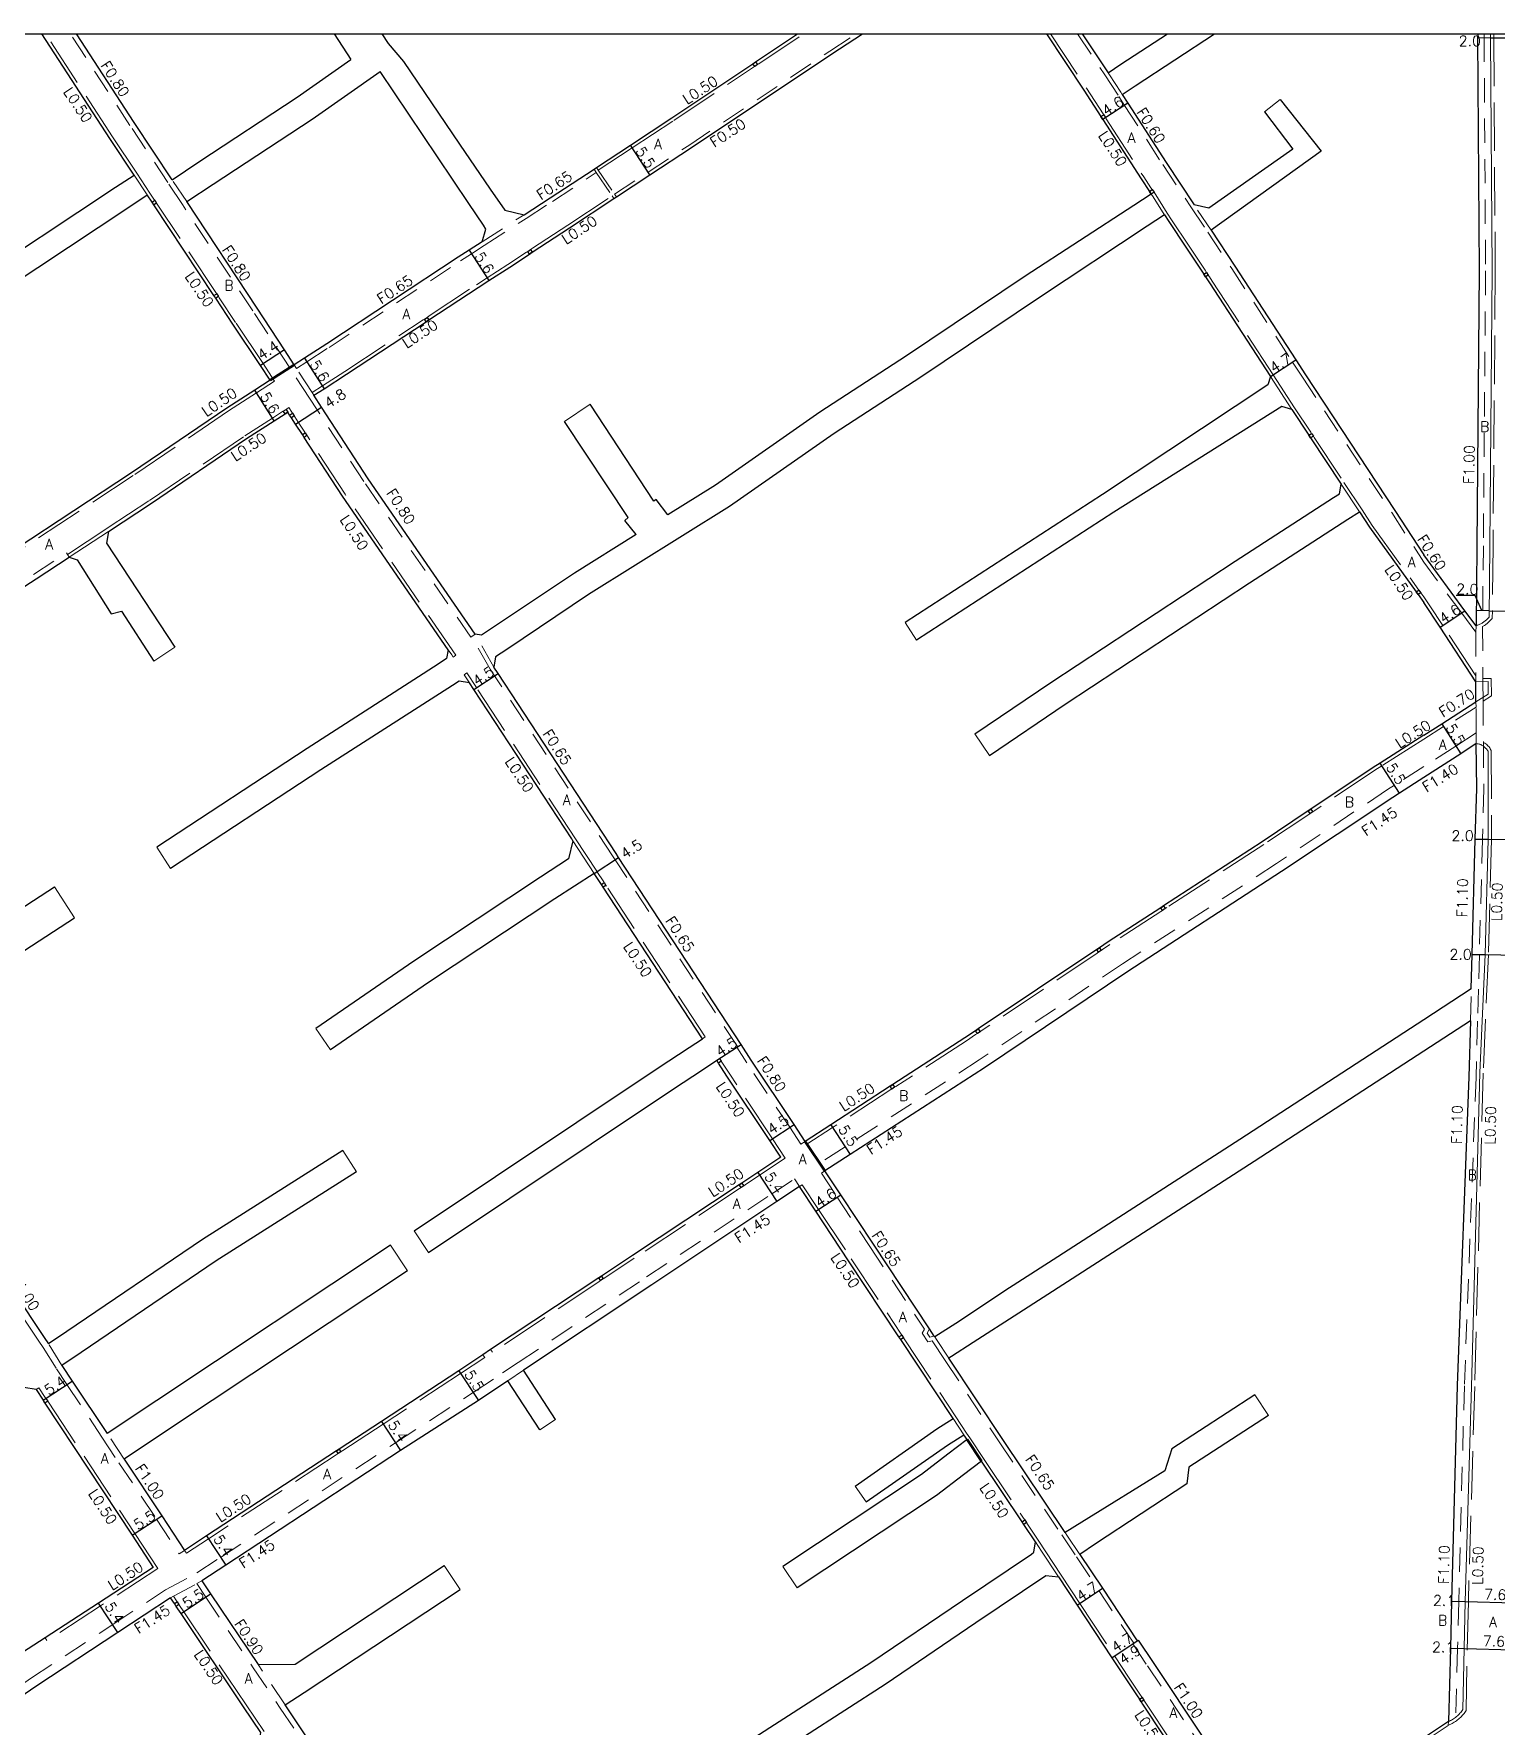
# Model space of a CAD drawing. Header units: metres. Extents: x -11200 to -10400, y -111600 to -111000.
# Drawn here: x -10897.6 to -10671.6, y -111261.6 to -111000 of the extents above; entities that cross this region are included whole.
import ezdxf

# ---------------------------------------------------------------- set-up
doc = ezdxf.new("R2010")
doc.units = ezdxf.units.M
doc.header["$LTSCALE"] = 2.5
doc.linetypes.add('22320', pattern=[2.5, 1.5, -1])
doc.linetypes.add('22330', pattern=[4, 3, -1])
for name, color, linetype, lineweight in [('2101000', 177, 'Continuous', 30), ('2102000', 191, 'Continuous', 30), ('2102001', 191, 'Continuous', 9), ('2213000', 6, 'Continuous', 9), ('2232000', 4, '22320', 9), ('2233000', 62, '22330', 9), ('9201100', 215, 'Continuous', 30), ('9202200', 155, 'Continuous', 60), ('9203500', 155, 'Continuous', 30)]:
    doc.layers.add(name, color=color, linetype=linetype, lineweight=lineweight)
for name, color, linetype in [('2235000', 7, 'Continuous'), ('9201500', 222, 'Continuous'), ('9201600', 215, 'Continuous'), ('9202100', 82, 'Continuous'), ('999', 7, 'Continuous')]:
    doc.layers.add(name, color=color, linetype=linetype)
doc.styles.add('Dm_Anotation', font='txt.shx', dxfattribs={"bigfont": 'pscdm.shx'})

msp = doc.modelspace()

# ---------------------------------------------------------------- linework, layer by layer
at = {"layer": '2101000'}
for points in [[(-10882.14, -111021.82), (-10885.88, -111016.18), (-10896.4, -111000)], [(-10876.27, -111022.54), (-10882.12, -111013.71), (-10891.04, -111000)], [(-10854.34, -111055.87), (-10852.76, -111054.85), (-10849.3, -111052.62), (-10836.99, -111044.51), (-10836.57, -111044.23), (-10828.96, -111039.22), (-10827.29, -111038.14), (-10824.07, -111036.06), (-10821, -111034.04), (-10820.58, -111033.77), (-10814.84, -111029.99), (-10807.96, -111025.46), (-10807.58, -111025.21), (-10802.39, -111021.8), (-10795.95, -111017.56), (-10774.29, -111003.09), (-10769.52, -111000)], [(-10821.86, -111027.97), (-10817.81, -111025.36), (-10811.04, -111020.9), (-10810.67, -111020.66), (-10805.42, -111017.2), (-10798.99, -111012.97), (-10786.47, -111004.61), (-10786.06, -111004.33), (-10779.57, -111000)], [(-10741.08, -111000), (-10735.31, -111008.69), (-10732.66, -111012.8), (-10732.38, -111013.22), (-10726.45, -111022.4), (-10725.16, -111024.35), (-10724.88, -111024.77)], [(-10735.56, -111000), (-10731.56, -111006.02)], [(-10674.41, -111000), (-10674.43, -111000.59), (-10674.21, -111036.64), (-10674.55, -111079.13), (-10674.68, -111091.48)], [(-10729.39, -111009.38), (-10728.52, -111010.72), (-10722.61, -111019.88), (-10718.26, -111026.43)], [(-10861.1, -111053.55), (-10862.6, -111051.24), (-10866.86, -111044.87), (-10869.52, -111040.87), (-10869.79, -111040.46), (-10879.09, -111026.42), (-10879.37, -111026.01), (-10880.1, -111024.9)], [(-10857.4, -111051.17), (-10858.91, -111048.84), (-10863.1, -111042.4), (-10874.01, -111025.94)], [(-10722.86, -111027.98), (-10722.17, -111029.03), (-10719.56, -111032.95), (-10716.77, -111037.15), (-10716.5, -111037.57), (-10715.88, -111038.5), (-10706.48, -111052.97)], [(-10715.65, -111030.35), (-10711.95, -111035.92), (-10702.54, -111050.41), (-10701.03, -111052.73), (-10687.21, -111073.68), (-10682.76, -111080.54)], [(-10828.35, -111032.16), (-10830.33, -111033.44), (-10832.02, -111034.53), (-10852.35, -111047.93), (-10855.79, -111050.14), (-10857.4, -111051.17)], [(-10861.1, -111053.55), (-10863.49, -111055.09), (-10867.8, -111057.86), (-10882.56, -111067.86), (-10900.37, -111079.58), (-10905.63, -111082.98), (-10906.5, -111083.56), (-10906.91, -111083.84), (-10909.28, -111085.41), (-10925.05, -111095.92), (-10938.28, -111104.6), (-10941.67, -111106.83)], [(-10829.41, -111092.79), (-10845.96, -111068.76), (-10853.15, -111057.69), (-10854.34, -111055.87)], [(-10886.1, -111076.9), (-10879.46, -111072.52), (-10864.74, -111062.55), (-10860.46, -111059.8), (-10858.8, -111058.73), (-10858.38, -111058.46)], [(-10833.58, -111095.2), (-10849.94, -111071.44), (-10855.84, -111062.37), (-10856.11, -111061.95), (-10857.18, -111060.31), (-10857.81, -111059.33), (-10858.09, -111058.92), (-10858.38, -111058.46)], [(-10703.14, -111058.07), (-10700.52, -111062.04), (-10700.25, -111062.46), (-10695.53, -111069.61)], [(-10692.72, -111073.87), (-10691.14, -111076.25), (-10683.93, -111086.27), (-10683.64, -111086.68), (-10682.76, -111087.9)], [(-10946.32, -111116.58), (-10942.49, -111114.07), (-10935.21, -111109.28), (-10921.97, -111100.59), (-10906.17, -111090.07), (-10902.53, -111087.64), (-10897.27, -111084.25), (-10892.16, -111080.89)], [(-10674.68, -111091.48), (-10676.4, -111089.2), (-10682.76, -111080.54)], [(-10682.76, -111108.42), (-10679.98, -111106.64), (-10674.69, -111103.25), (-10674.72, -111100.14), (-10680.24, -111091.73), (-10682.76, -111087.9)], [(-10778.39, -111171.19), (-10780.12, -111168.57), (-10786.72, -111158.62), (-10788.31, -111156.2), (-10807.23, -111127.3), (-10807.63, -111126.7), (-10825.88, -111098.86), (-10826.52, -111097.88)], [(-10814.29, -111124.75), (-10814.49, -111124.44), (-10829.64, -111101.33), (-10830.3, -111100.32)], [(-10682.76, -111108.42), (-10689.49, -111112.73), (-10690.57, -111113.42), (-10700.2, -111119.84), (-10700.61, -111120.11), (-10707.76, -111124.88), (-10723.01, -111134.8), (-10723.43, -111135.07), (-10731.56, -111140.36), (-10732.9, -111141.26), (-10733.32, -111141.54), (-10751.64, -111153.82), (-10752.05, -111154.1), (-10753.7, -111155.21), (-10764.83, -111162.41), (-10765.25, -111162.68), (-10774.42, -111168.62), (-10778.39, -111171.19)], [(-10675.41, -111147.61), (-10675.27, -111142.31), (-10674.79, -111124.46), (-10674.58, -111116.64), (-10674.64, -111109.7), (-10677.02, -111111.27), (-10682.76, -111114.95)], [(-10682.76, -111114.95), (-10686.53, -111117.36), (-10687.56, -111118.02), (-10704.73, -111129.47), (-10728.53, -111144.95), (-10750.67, -111159.8), (-10771.43, -111173.24), (-10775.35, -111175.77)], [(-10794.26, -111155.32), (-10809.61, -111131.89), (-10809.88, -111131.47), (-10811, -111129.77)], [(-10675.54, -111152.56), (-10675.77, -111161.23), (-10677.58, -111208.95), (-10678.46, -111242.25), (-10678.62, -111249.51), (-10678.96, -111260.88), (-10682.67, -111263.35), (-10682.76, -111263.41)], [(-10924.34, -111158.06), (-10922.69, -111160.61), (-10916.38, -111170.48), (-10897.98, -111198.59), (-10896.03, -111201.51), (-10895.37, -111202.51)], [(-10782.16, -111173.64), (-10783.87, -111171.06), (-10790.48, -111161.1), (-10791.8, -111159.08), (-10792.07, -111158.66)], [(-10782.16, -111173.64), (-10785.73, -111176.01), (-10788.17, -111177.63), (-10788.59, -111177.9), (-10805.08, -111188.85), (-10809.87, -111192.02), (-10810.29, -111192.3), (-10827.02, -111203.38), (-10828.22, -111204.18), (-10831.95, -111206.65), (-10843.89, -111214.47), (-10850.45, -111218.77), (-10850.87, -111219.04), (-10870.94, -111232.19), (-10874.34, -111234.42)], [(-10758.36, -111201.42), (-10758.44, -111201.31), (-10759.18, -111200.18), (-10767.84, -111187.1), (-10772.9, -111179.46), (-10775.35, -111175.77)], [(-10779.26, -111178.19), (-10782.75, -111180.51), (-10802.1, -111193.35), (-10821.94, -111206.58)], [(-10755.52, -111214.05), (-10763.61, -111201.82), (-10763.89, -111201.4), (-10771.68, -111189.64), (-10776.74, -111182), (-10779.26, -111178.19)], [(-10893.3, -111205.82), (-10891.69, -111208.24), (-10886.29, -111216.36)], [(-10738.2, -111231.65), (-10747.85, -111217.3), (-10756.18, -111204.71)], [(-10824.36, -111208.2), (-10828.91, -111211.23), (-10840.93, -111218.98), (-10867.98, -111236.71), (-10871.65, -111239.12)], [(-10897.3, -111209.55), (-10896.19, -111211.22), (-10895.92, -111211.64), (-10882.44, -111232.06), (-10879.17, -111237.07)], [(-10753.37, -111217.3), (-10753.87, -111216.55)], [(-10883.66, -111220.31), (-10877.83, -111229.05), (-10874.34, -111234.42)], [(-10742.77, -111233.1), (-10744.59, -111230.39), (-10744.87, -111229.98), (-10751.15, -111220.64)], [(-10735.92, -111235.03), (-10732.44, -111240.28), (-10727.06, -111248.41)], [(-10879.17, -111237.07), (-10887.62, -111242.58), (-10895.89, -111247.95), (-10900.26, -111250.78), (-10917.84, -111262.81), (-10925.94, -111268.36), (-10927.87, -111269.68), (-10948.54, -111283.35), (-10948.96, -111283.62), (-10957.19, -111289.07), (-10968.22, -111296.13), (-10971.58, -111298.29)], [(-10871.65, -111239.12), (-10870.31, -111241.11), (-10862.97, -111252.05)], [(-10739.25, -111238.51), (-10736.36, -111242.88), (-10730.97, -111251.01), (-10728.7, -111254.44), (-10727.06, -111256.92), (-10726.72, -111257.42), (-10726.45, -111257.84), (-10726.23, -111258.16), (-10713.15, -111277.91), (-10711.75, -111280.04)], [(-10876.52, -111241.74), (-10884.65, -111247.1), (-10897.19, -111255.35), (-10914.74, -111267.35), (-10924.8, -111274.24), (-10954.19, -111293.68), (-10965.25, -111300.76), (-10968.8, -111303.04)], [(-10907.35, -111294.12), (-10900.42, -111289.49), (-10885.67, -111279.65), (-10868.98, -111268.69), (-10864.9, -111266.09), (-10862.91, -111264.71), (-10862.56, -111262.54), (-10865.21, -111258.59), (-10874.88, -111244.18), (-10875.62, -111243.07), (-10875.9, -111242.65), (-10876.52, -111241.74)], [(-10727.06, -111248.41), (-10726.89, -111248.3), (-10724.62, -111251.73), (-10709.01, -111275.12), (-10706.63, -111278.65)], [(-10803.49, -111342.19), (-10806.72, -111337.11), (-10818.87, -111319.07), (-10819.62, -111317.92), (-10824.91, -111309.8), (-10833.64, -111296.39), (-10835.1, -111294.16), (-10838.49, -111288.85), (-10840.46, -111285.87), (-10849.8, -111271.73), (-10852.38, -111267.87), (-10858.8, -111258.28)]]:
    msp.add_lwpolyline(points, dxfattribs=at)
at = {"layer": '2102000'}
for points in [[(-10851.23, -111000), (-10848.63, -111003.98)], [(-10843.82, -111000), (-10842.85, -111001.49), (-10840.49, -111004.26), (-10831.81, -111017.04), (-10827.08, -111023.99), (-10824.85, -111027.27), (-10821.86, -111027.97)], [(-10731.56, -111006.02), (-10729.57, -111004.71), (-10722.4, -111000)], [(-10729.39, -111009.38), (-10727.37, -111008.05), (-10715.13, -111000)], [(-10876.27, -111022.54), (-10872.11, -111019.77), (-10856.91, -111009.81), (-10848.63, -111003.98)], [(-10874.01, -111025.94), (-10869.9, -111023.21), (-10854.61, -111013.19), (-10844.12, -111005.8)], [(-10828.35, -111032.16), (-10827.75, -111030.2), (-10828.14, -111029.55), (-10830.37, -111026.23), (-10835.24, -111019), (-10844.12, -111005.8)], [(-10704.98, -111010.15), (-10698.6, -111018.14), (-10715.65, -111030.35)], [(-10707.4, -111012.04), (-10703.02, -111017.81), (-10715.99, -111026.93), (-10718.26, -111026.43)], [(-10921.12, -111047.6), (-10908.19, -111039.07), (-10884.99, -111023.7), (-10882.14, -111021.82)], [(-10919.08, -111050.68), (-10906.42, -111042.32), (-10882.94, -111026.79), (-10880.1, -111024.9)], [(-10724.88, -111024.77), (-10727.59, -111026.53), (-10744.36, -111037.46), (-10762.71, -111049.78), (-10776.11, -111058.5), (-10792.27, -111069.74), (-10799.62, -111074.34)], [(-10722.86, -111027.98), (-10725.51, -111029.71), (-10742.18, -111040.75), (-10760.53, -111053.08), (-10773.9, -111061.77), (-10790.1, -111073.04), (-10811.9, -111086.67), (-10824.51, -111095.14), (-10826.26, -111096.31), (-10826.52, -111097.88)], [(-10706.48, -111052.97), (-10706.88, -111054.25), (-10732.44, -111071.18), (-10762.94, -111090.99)], [(-10799.62, -111074.34), (-10801.41, -111071.99), (-10801.77, -111072.24), (-10811.61, -111057.26)], [(-10703.14, -111058.07), (-10704.71, -111057.61), (-10730.65, -111073.92), (-10761.17, -111093.74)], [(-10804.5, -111077.39), (-10806.25, -111075.2), (-10805.78, -111074.74), (-10815.61, -111059.91)], [(-10752.14, -111108.22), (-10740.4, -111100.28), (-10711.9, -111081.53), (-10696.7, -111071.68), (-10695.79, -111071.09), (-10695.53, -111069.61)], [(-10749.9, -111111.53), (-10738.18, -111103.61), (-10709.71, -111084.88), (-10694.52, -111075.04), (-10692.72, -111073.87)], [(-10886.1, -111076.9), (-10886.41, -111078.71), (-10875.82, -111094.78)], [(-10804.5, -111077.39), (-10814.04, -111083.35), (-10826.73, -111091.81), (-10828.41, -111092.93), (-10829.41, -111092.79)], [(-10892.16, -111080.89), (-10890.93, -111081.3), (-10885.67, -111089.67), (-10884.07, -111089.24), (-10879.1, -111096.96)], [(-10833.83, -111096.54), (-10835.14, -111097.42), (-10855.4, -111110.45), (-10878.65, -111125.71)], [(-10833.58, -111095.2), (-10833.83, -111096.54)], [(-10831.87, -111100.05), (-10832.92, -111100.75), (-10853.25, -111113.76), (-10876.49, -111129.01)], [(-10830.3, -111100.32), (-10831.87, -111100.05)], [(-10814.29, -111124.75), (-10815, -111127.53), (-10819.3, -111130.37), (-10838.89, -111143.32), (-10854.02, -111153.72)], [(-10811, -111129.77), (-10817.09, -111133.71), (-10836.65, -111146.64), (-10851.76, -111157.02)], [(-10927.41, -111153.29), (-10894.44, -111131.87)], [(-10924.34, -111158.06), (-10891.35, -111136.63)], [(-10675.41, -111147.61), (-10682.76, -111152.39)], [(-10682.76, -111152.39), (-10711.22, -111170.9), (-10740.06, -111189.48), (-10747.55, -111194.31), (-10754.55, -111198.96), (-10758.36, -111201.42)], [(-10675.54, -111152.56), (-10682.76, -111157.26)], [(-10838.83, -111185.03), (-10801.12, -111159.82), (-10796.32, -111156.66), (-10794.26, -111155.32)], [(-10836.61, -111188.36), (-10798.92, -111163.15), (-10794.12, -111160.01), (-10792.07, -111158.66)], [(-10682.76, -111157.26), (-10708.98, -111174.31), (-10737.84, -111192.9), (-10745.35, -111197.74), (-10752.41, -111202.28), (-10755.76, -111204.44), (-10756.18, -111204.71)], [(-10849.87, -111172.62), (-10871.57, -111186.38), (-10892.53, -111200.58), (-10895.37, -111202.51)], [(-10847.78, -111175.92), (-10869.43, -111189.64), (-10890.34, -111203.81), (-10893.3, -111205.82)], [(-10842.49, -111187.26), (-10878.65, -111211.24), (-10886.29, -111216.36)], [(-10839.86, -111191.22), (-10876.05, -111215.21), (-10883.66, -111220.31)], [(-10816.99, -111214.19), (-10821.94, -111206.58)], [(-10897.3, -111209.55), (-10899.21, -111209.26), (-10901.64, -111210.87), (-10924.84, -111226.29), (-10929.25, -111229.12), (-10943.44, -111238.42)], [(-10819.43, -111215.78), (-10824.36, -111208.2)], [(-10708.88, -111210.35), (-10721.69, -111218.73), (-10722.8, -111222.13), (-10735.62, -111230.06), (-10738.2, -111231.65)], [(-10770.66, -111224.48), (-10758.06, -111215.63), (-10755.52, -111214.05)], [(-10706.79, -111213.57), (-10719.09, -111221.57), (-10719.4, -111224.11), (-10733.49, -111233.38), (-10735.92, -111235.03)], [(-10753.37, -111217.3), (-10756.33, -111219.56), (-10760.43, -111222.69), (-10781.84, -111236.88)], [(-10768.94, -111226.93), (-10756.41, -111218.13), (-10753.87, -111216.55)], [(-10751.15, -111220.64), (-10753.91, -111222.75), (-10758.11, -111225.95), (-10779.63, -111240.21)], [(-10786.89, -111263.77), (-10768.25, -111251.73), (-10754.09, -111242.18), (-10743.42, -111234.98), (-10743.02, -111234.71)], [(-10743.02, -111234.71), (-10742.77, -111233.1)], [(-10862.97, -111252.05), (-10857.25, -111251.98), (-10834.2, -111236.73)], [(-10858.8, -111258.28), (-10855.87, -111256.4), (-10831.74, -111240.44)], [(-10784.72, -111267.13), (-10766.05, -111255.07), (-10751.99, -111245.58), (-10741.18, -111238.3)], [(-10741.18, -111238.3), (-10739.25, -111238.51)]]:
    msp.add_lwpolyline(points, dxfattribs=at)
at = {"layer": '2102001'}
for points in [[(-10707.4, -111012.04), (-10704.98, -111010.15)], [(-10815.61, -111059.91), (-10811.61, -111057.26)], [(-10761.17, -111093.74), (-10762.94, -111090.99)], [(-10879.1, -111096.96), (-10875.82, -111094.78)], [(-10749.9, -111111.53), (-10752.14, -111108.22)], [(-10876.49, -111129.01), (-10878.65, -111125.71)], [(-10891.35, -111136.63), (-10894.44, -111131.87)], [(-10851.76, -111157.02), (-10854.02, -111153.72)], [(-10847.78, -111175.92), (-10849.87, -111172.62)], [(-10836.61, -111188.36), (-10838.83, -111185.03)], [(-10839.86, -111191.22), (-10842.49, -111187.26)], [(-10706.79, -111213.57), (-10708.88, -111210.35)], [(-10819.43, -111215.78), (-10816.99, -111214.19)], [(-10768.94, -111226.93), (-10770.66, -111224.48)], [(-10831.74, -111240.44), (-10834.2, -111236.73)], [(-10779.63, -111240.21), (-10781.84, -111236.88)]]:
    msp.add_lwpolyline(points, dxfattribs=at)
at = {"layer": '2213000'}
for points in [[(-10672.42, -111000), (-10672.43, -111000.6)], [(-10672.43, -111000.6), (-10672.21, -111036.64), (-10672.55, -111079.14), (-10672.67, -111090.16)], [(-10672.65, -111090.14), (-10673.13, -111090.62), (-10673.22, -111090.7), (-10673.32, -111090.78), (-10673.42, -111090.86), (-10673.52, -111090.94), (-10673.62, -111091.01), (-10673.73, -111091.07), (-10673.84, -111091.14), (-10673.95, -111091.19), (-10674.07, -111091.25), (-10674.18, -111091.3), (-10674.3, -111091.34), (-10674.42, -111091.38), (-10674.54, -111091.42), (-10674.66, -111091.45), (-10674.68, -111091.48)], [(-10674.69, -111103.25), (-10672.8, -111102.06), (-10672.82, -111100.12), (-10674.72, -111100.14)], [(-10678.96, -111260.88), (-10678.79, -111260.81), (-10678.62, -111260.72), (-10678.46, -111260.64), (-10678.3, -111260.54), (-10678.15, -111260.44), (-10678, -111260.34), (-10677.85, -111260.23), (-10677.7, -111260.11), (-10677.56, -111259.99), (-10677.43, -111259.87), (-10677.3, -111259.74), (-10677.17, -111259.6), (-10677.05, -111259.46), (-10676.94, -111259.32), (-10676.83, -111259.17), (-10676.73, -111259.02), (-10676.52, -111249.57), (-10676.37, -111242.31), (-10675.39, -111209.06), (-10674.08, -111160.62), (-10673.27, -111142.31), (-10672.79, -111124.46), (-10672.82, -111110.89), (-10672.9, -111110.77), (-10672.98, -111110.66), (-10673.06, -111110.54), (-10673.15, -111110.44), (-10673.25, -111110.34), (-10673.36, -111110.24), (-10673.47, -111110.15), (-10673.58, -111110.07), (-10673.7, -111110), (-10673.83, -111109.93), (-10673.96, -111109.87), (-10674.09, -111109.82), (-10674.22, -111109.78), (-10674.36, -111109.75), (-10674.5, -111109.72), (-10674.64, -111109.7)]]:
    msp.add_lwpolyline(points, dxfattribs=at)
at = {"layer": '2232000'}
for points in [[(-10830.07, -111093.24), (-10846.62, -111069.21), (-10853.82, -111058.13), (-10855.02, -111056.3), (-10858.07, -111051.61), (-10863.77, -111042.84), (-10874.68, -111026.38), (-10876.94, -111022.98), (-10882.79, -111014.15), (-10891.99, -111000)], [(-10807.86, -111024.8), (-10802.67, -111021.38), (-10796.23, -111017.14), (-10774.56, -111002.67), (-10770.44, -111000)], [(-10736.28, -111000), (-10732.06, -111006.35), (-10729.89, -111009.7), (-10729.02, -111011.05), (-10723.11, -111020.21), (-10718.76, -111026.76), (-10716.15, -111030.68), (-10712.45, -111036.25), (-10703.05, -111050.74), (-10701.53, -111053.06), (-10687.71, -111074.01), (-10682.76, -111081.65)], [(-10673.41, -111000), (-10673.43, -111000.6), (-10673.21, -111036.65), (-10673.55, -111079.13), (-10673.68, -111091.62), (-10673.62, -111099.63), (-10673.62, -111100.13), (-10673.59, -111103.15), (-10673.54, -111109.52), (-10673.54, -111109.69), (-10673.48, -111116.65), (-10673.69, -111124.49), (-10674.17, -111142.34), (-10674.31, -111147.64), (-10674.44, -111152.59), (-10674.67, -111161.27), (-10676.48, -111208.98), (-10677.36, -111242.28), (-10677.52, -111249.55), (-10677.84, -111260.22)], [(-10729.39, -111009.38), (-10729.6, -111009.04), (-10731.34, -111006.36), (-10731.56, -111006.02)], [(-10811.04, -111020.9), (-10810.68, -111021.44), (-10808.24, -111025.04), (-10807.96, -111025.46)], [(-10810.67, -111020.66), (-10810.39, -111021.07), (-10807.86, -111024.8), (-10807.58, -111025.21)], [(-10874.01, -111025.94), (-10876.27, -111022.54)], [(-10857.04, -111051.72), (-10855.44, -111050.68), (-10852, -111048.47), (-10831.66, -111035.07), (-10829.97, -111033.98), (-10828, -111032.71), (-10821.51, -111028.52), (-10817.45, -111025.9), (-10810.68, -111021.45), (-10810.68, -111021.44)], [(-10828.35, -111032.16), (-10821.86, -111027.97)], [(-10715.65, -111030.35), (-10718.26, -111026.43)], [(-10854.34, -111055.87), (-10854.62, -111055.45), (-10857.04, -111051.72), (-10857.4, -111051.17)], [(-10942.93, -111113.4), (-10935.65, -111108.62), (-10922.41, -111099.92), (-10906.62, -111089.41), (-10902.96, -111086.97), (-10897.7, -111083.58), (-10892.6, -111080.22)], [(-10892.16, -111080.89), (-10892.44, -111080.47), (-10892.6, -111080.22)], [(-10674.69, -111092.47), (-10676.88, -111089.55), (-10682.76, -111081.65)], [(-10674.68, -111091.48), (-10674.69, -111092.47), (-10674.72, -111099.22), (-10674.72, -111100.14)], [(-10830.07, -111093.24), (-10829.95, -111093.16), (-10829.41, -111092.79)], [(-10827.08, -111098.22), (-10829.95, -111093.16)], [(-10826.52, -111097.88), (-10829.41, -111092.79)], [(-10788.85, -111156.55), (-10807.78, -111127.66), (-10808.17, -111127.05), (-10826.42, -111099.22), (-10827.08, -111098.22)], [(-10674.68, -111104.08), (-10679.6, -111107.23), (-10679.71, -111107.06), (-10679.98, -111106.64)], [(-10674.64, -111109.7), (-10674.65, -111108.03), (-10674.68, -111104.08), (-10674.69, -111103.25)], [(-10674.65, -111108.03), (-10677.78, -111110.1), (-10682.76, -111113.23)], [(-10682.76, -111113.23), (-10687.31, -111116.14), (-10688.36, -111116.81), (-10705.53, -111128.26), (-10729.33, -111143.74), (-10751.47, -111158.59), (-10772.22, -111172.02), (-10776.14, -111174.55)], [(-10948.38, -111123.59), (-10942.72, -111132), (-10929.41, -111152.05), (-10928.25, -111153.84), (-10925.18, -111158.6), (-10923.53, -111161.15), (-10917.22, -111171.02), (-10898.81, -111199.14), (-10896.86, -111202.07), (-10896.2, -111203.06), (-10894.13, -111206.37), (-10892.52, -111208.79), (-10887.12, -111216.91), (-10884.49, -111220.86), (-10878.66, -111229.6), (-10875.18, -111234.96)], [(-10675.54, -111152.56), (-10675.41, -111147.61)], [(-10788.98, -111156.63), (-10788.85, -111156.55), (-10788.31, -111156.2)], [(-10779.05, -111171.63), (-10780.79, -111169.01), (-10787.39, -111159.06), (-10788.98, -111156.63)], [(-10779.05, -111171.63), (-10778.39, -111171.19)], [(-10775.35, -111175.77), (-10776.14, -111174.55)], [(-10968.8, -111303.04), (-10970.24, -111302.24), (-10966.03, -111299.54), (-10954.98, -111292.46), (-10925.61, -111273.04), (-10915.55, -111266.16), (-10898, -111254.14), (-10885.45, -111245.88), (-10877.31, -111240.53), (-10872.45, -111237.9), (-10868.77, -111235.49), (-10841.72, -111217.77), (-10829.71, -111210.02), (-10825.17, -111206.99), (-10822.74, -111205.37), (-10802.9, -111192.15), (-10783.55, -111179.3), (-10780.06, -111176.99)], [(-10779.26, -111178.19), (-10780.06, -111176.99)], [(-10775.89, -111176.13), (-10775.35, -111175.77)], [(-10775.89, -111176.13), (-10773.45, -111179.82), (-10768.38, -111187.45), (-10759.94, -111200.22)], [(-10758.74, -111202.03), (-10759.43, -111202.16), (-10760.29, -111200.86), (-10759.94, -111200.22)], [(-10758.44, -111201.31), (-10759.13, -111201.44), (-10759.53, -111200.83), (-10759.18, -111200.18)], [(-10756.18, -111204.71), (-10758.09, -111201.83), (-10758.36, -111201.42)], [(-10893.3, -111205.82), (-10895.37, -111202.51)], [(-10758.74, -111202.03), (-10756.73, -111205.07), (-10748.4, -111217.66), (-10738.74, -111232.01), (-10736.47, -111235.39), (-10732.99, -111240.64), (-10727.6, -111248.77)], [(-10824.36, -111208.2), (-10821.94, -111206.58)], [(-10883.66, -111220.31), (-10886.29, -111216.36)], [(-10735.92, -111235.03), (-10737.92, -111232.06), (-10738.2, -111231.65)], [(-10875.18, -111234.96), (-10874.34, -111234.42)], [(-10876.52, -111241.74), (-10876.07, -111241.5), (-10872.45, -111239.54), (-10871.65, -111239.12)], [(-10872.45, -111239.54), (-10871.06, -111241.62), (-10863.72, -111252.56), (-10859.54, -111258.78), (-10853.13, -111268.37), (-10850.55, -111272.23), (-10841.21, -111286.36), (-10839.24, -111289.34), (-10835.85, -111294.65), (-10834.4, -111296.88), (-10825.67, -111310.29), (-10820.37, -111318.41), (-10819.62, -111319.56), (-10807.47, -111337.61), (-10804.24, -111342.67)], [(-10727.72, -111248.86), (-10727.6, -111248.77), (-10727.06, -111248.41)], [(-10727.72, -111248.86), (-10725.46, -111252.28), (-10709.84, -111275.68), (-10707.46, -111279.21)], [(-10858.8, -111258.28), (-10862.97, -111252.05)], [(-10678.97, -111261.49), (-10678.96, -111260.88)]]:
    msp.add_lwpolyline(points, dxfattribs=at)
at = {"layer": '2233000'}
for points in [[(-10878.95, -111025.73), (-10879.08, -111025.55), (-10879.69, -111024.62), (-10881.73, -111021.54), (-10885.47, -111015.91), (-10895.81, -111000)], [(-10785.78, -111004.75), (-10785.58, -111004.61), (-10778.67, -111000)], [(-10740.48, -111000), (-10734.89, -111008.42), (-10732.33, -111012.38), (-10732.24, -111012.53)], [(-10671.93, -111000.6), (-10671.92, -111000)], [(-10671.93, -111000.6), (-10671.71, -111036.65), (-10672.05, -111079.15), (-10672.17, -111090.37)], [(-10810.39, -111021.07), (-10805.14, -111017.62), (-10798.71, -111013.39), (-10786.37, -111005.14), (-10786.2, -111005.03)], [(-10731.96, -111012.94), (-10731.85, -111013.12), (-10726.04, -111022.12), (-10724.94, -111023.78), (-10724.74, -111024.07)], [(-10880.1, -111024.9), (-10882.14, -111021.82)], [(-10869.37, -111040.18), (-10869.51, -111039.97), (-10878.57, -111026.31), (-10878.68, -111026.15)], [(-10820.85, -111033.35), (-10820.55, -111033.15), (-10815.11, -111029.57), (-10808.24, -111025.04)], [(-10724.88, -111024.77), (-10724.7, -111025.06), (-10723.05, -111027.69), (-10722.86, -111027.98)], [(-10722.45, -111027.71), (-10724.46, -111024.49)], [(-10722.45, -111027.71), (-10721.75, -111028.75), (-10719.15, -111032.68), (-10716.57, -111036.55), (-10716.36, -111036.87)], [(-10836.85, -111043.82), (-10836.53, -111043.61), (-10829.23, -111038.8), (-10827.56, -111037.72), (-10824.34, -111035.64), (-10821.48, -111033.76), (-10821.27, -111033.62)], [(-10716.08, -111037.29), (-10715.9, -111037.57), (-10715.46, -111038.23), (-10706.06, -111052.7), (-10702.73, -111057.79), (-10700.24, -111061.56), (-10700.1, -111061.77)], [(-10860.41, -111053.7), (-10862.18, -111050.97), (-10866.45, -111044.6), (-10868.97, -111040.79), (-10869.1, -111040.6)], [(-10854.62, -111055.45), (-10853.03, -111054.43), (-10849.57, -111052.2), (-10837.47, -111044.23), (-10837.26, -111044.09)], [(-10860.41, -111053.7), (-10863.22, -111055.51), (-10867.52, -111058.28), (-10882.28, -111068.27), (-10900.1, -111080), (-10905.36, -111083.4), (-10906.05, -111083.86), (-10906.22, -111083.98)], [(-10703.14, -111058.07), (-10706.48, -111052.97)], [(-10858.65, -111058.04), (-10858.53, -111057.96), (-10858.23, -111057.77)], [(-10857.67, -111058.64), (-10857.76, -111058.5), (-10858.23, -111057.77)], [(-10886.38, -111076.48), (-10886.15, -111076.33), (-10879.74, -111072.11), (-10865.01, -111062.13), (-10860.73, -111059.38), (-10859.18, -111058.38), (-10859.07, -111058.31)], [(-10855.69, -111061.68), (-10855.77, -111061.56), (-10856.76, -111060.04), (-10857.3, -111059.21), (-10857.39, -111059.06)], [(-10832.8, -111096.34), (-10832.38, -111096.06), (-10849.52, -111071.16), (-10855.35, -111062.2), (-10855.42, -111062.1)], [(-10699.83, -111062.18), (-10699.68, -111062.4), (-10695.11, -111069.33), (-10692.3, -111073.59), (-10690.73, -111075.98), (-10683.53, -111085.98), (-10683.23, -111086.38), (-10682.76, -111087.04)], [(-10692.72, -111073.87), (-10695.53, -111069.61)], [(-10892.44, -111080.47), (-10886.38, -111076.48)], [(-10892.16, -111080.89), (-10886.1, -111076.9)], [(-10674.72, -111099.22), (-10679.83, -111091.45), (-10681.83, -111088.4), (-10682.76, -111087.04)], [(-10673.68, -111091.62), (-10673.6, -111091.58), (-10673.48, -111091.5), (-10673.35, -111091.43), (-10673.23, -111091.35), (-10673.11, -111091.26), (-10673, -111091.17), (-10672.89, -111091.08), (-10672.78, -111090.98), (-10672.17, -111090.37)], [(-10832.8, -111096.34), (-10833.02, -111096.01), (-10833.58, -111095.2)], [(-10809.46, -111131.2), (-10809.54, -111131.07), (-10810.58, -111129.49), (-10810.62, -111129.43), (-10813.91, -111124.41), (-10829.22, -111101.06), (-10830.71, -111098.79), (-10831.13, -111099.07)], [(-10830.3, -111100.32), (-10830.91, -111099.4), (-10831.13, -111099.07)], [(-10673.59, -111103.15), (-10672.3, -111102.33), (-10672.32, -111099.62), (-10673.62, -111099.63)], [(-10682.76, -111109.01), (-10679.71, -111107.06)], [(-10682.76, -111109.01), (-10689.22, -111113.15), (-10690.3, -111113.84), (-10699.62, -111120.05), (-10699.92, -111120.25)], [(-10673.54, -111109.52), (-10673.46, -111109.57), (-10673.31, -111109.65), (-10673.17, -111109.75), (-10673.03, -111109.86), (-10672.91, -111109.98), (-10672.79, -111110.1), (-10672.67, -111110.23), (-10672.57, -111110.36), (-10672.47, -111110.51), (-10672.33, -111110.76), (-10672.29, -111124.46), (-10672.77, -111142.33), (-10673.58, -111160.64), (-10674.89, -111209.08), (-10675.87, -111242.32), (-10676.23, -111259.18), (-10676.42, -111259.46), (-10676.54, -111259.62), (-10676.67, -111259.78), (-10676.8, -111259.93), (-10676.94, -111260.08), (-10677.08, -111260.23), (-10677.23, -111260.37), (-10677.38, -111260.5), (-10677.54, -111260.63), (-10677.7, -111260.75)], [(-10700.34, -111120.53), (-10700.67, -111120.75), (-10707.48, -111125.29), (-10722.48, -111135.05), (-10722.74, -111135.22)], [(-10811, -111129.77), (-10814.29, -111124.75)], [(-10793.85, -111155.04), (-10809.1, -111131.75), (-10809.19, -111131.62)], [(-10723.16, -111135.49), (-10723.42, -111135.66), (-10731.29, -111140.78), (-10732.45, -111141.56), (-10732.63, -111141.68)], [(-10733.04, -111141.96), (-10733.25, -111142.09), (-10751.18, -111154.12), (-10751.36, -111154.24)], [(-10751.77, -111154.52), (-10752.04, -111154.69), (-10753.43, -111155.63), (-10764.4, -111162.73), (-10764.56, -111162.83)], [(-10794.26, -111155.32), (-10793.85, -111155.04)], [(-10781.47, -111173.78), (-10783.46, -111170.78), (-10790.06, -111160.82), (-10791.28, -111158.96), (-10791.38, -111158.81)], [(-10764.98, -111163.1), (-10765.13, -111163.2), (-10774.15, -111169.04), (-10778.12, -111171.61)], [(-10778.12, -111171.61), (-10778.39, -111171.19)], [(-10781.47, -111173.78), (-10785.46, -111176.43), (-10787.67, -111177.89), (-10787.89, -111178.04)], [(-10779.26, -111178.19), (-10778.85, -111177.92)], [(-10778.85, -111177.92), (-10776.32, -111181.72), (-10771.26, -111189.36), (-10763.55, -111201), (-10763.47, -111201.13)], [(-10788.31, -111178.32), (-10788.56, -111178.49), (-10804.81, -111189.27), (-10809.37, -111192.29), (-10809.6, -111192.44)], [(-10810.01, -111192.72), (-10810.31, -111192.91), (-10826.74, -111203.8), (-10827.02, -111203.38)], [(-10763.2, -111201.54), (-10763.1, -111201.69), (-10755.1, -111213.78), (-10753.45, -111216.27), (-10752.95, -111217.03), (-10750.73, -111220.36), (-10744.63, -111229.44), (-10744.45, -111229.7)], [(-10828.22, -111204.18), (-10827.93, -111204.58), (-10831.68, -111207.07), (-10843.61, -111214.89), (-10849.87, -111218.98), (-10850.18, -111219.19)], [(-10897.3, -111209.55), (-10896.88, -111209.27)], [(-10896.88, -111209.27), (-10895.88, -111210.78), (-10895.77, -111210.95)], [(-10895.5, -111211.36), (-10895.39, -111211.52), (-10882.02, -111231.78), (-10878.48, -111237.22)], [(-10753.87, -111216.55), (-10755.52, -111214.05)], [(-10751.15, -111220.64), (-10753.37, -111217.3)], [(-10850.6, -111219.46), (-10850.89, -111219.65), (-10870.66, -111232.61), (-10874.06, -111234.84)], [(-10744.17, -111230.12), (-10744, -111230.37), (-10742.35, -111232.82), (-10738.84, -111238.24), (-10735.95, -111242.6), (-10730.56, -111250.73), (-10728.29, -111254.16), (-10726.64, -111256.65), (-10726.31, -111257.15)], [(-10874.06, -111234.84), (-10874.34, -111234.42)], [(-10739.25, -111238.51), (-10741.85, -111234.52), (-10742.77, -111233.1)], [(-10878.48, -111237.22), (-10887.35, -111243), (-10895.61, -111248.36), (-10895.89, -111247.95)], [(-10875.49, -111242.38), (-10875.61, -111242.19), (-10876.07, -111241.5)], [(-10862.04, -111262.43), (-10864.79, -111258.31), (-10874.46, -111243.9), (-10875.11, -111242.93), (-10875.21, -111242.79)], [(-10726.03, -111257.56), (-10725.82, -111257.89), (-10712.74, -111277.63), (-10710.48, -111281.05), (-10710.88, -111281.35)], [(-10678.97, -111261.49), (-10682.39, -111263.77), (-10682.48, -111263.83), (-10682.76, -111264.01)], [(-10678.97, -111261.43), (-10678.58, -111261.26), (-10678.39, -111261.17), (-10678.22, -111261.07), (-10678.04, -111260.97), (-10677.87, -111260.86), (-10677.7, -111260.75)]]:
    msp.add_lwpolyline(points, dxfattribs=at)
at = {"layer": '2235000'}
for points in [[(-10786.2, -111005.03), (-10786.47, -111004.61), (-10786.06, -111004.33), (-10785.78, -111004.75)], [(-10732.38, -111013.22), (-10732.66, -111012.8), (-10732.24, -111012.53), (-10731.96, -111012.94)], [(-10879.09, -111026.42), (-10879.37, -111026.01), (-10878.95, -111025.73), (-10878.68, -111026.15)], [(-10724.88, -111024.77), (-10725.16, -111024.35), (-10724.74, -111024.07), (-10724.46, -111024.49)], [(-10821, -111034.04), (-10821.27, -111033.62), (-10820.85, -111033.35), (-10820.58, -111033.77)], [(-10716.5, -111037.57), (-10716.77, -111037.15), (-10716.36, -111036.87), (-10716.08, -111037.29)], [(-10869.52, -111040.87), (-10869.79, -111040.46), (-10869.37, -111040.18), (-10869.1, -111040.6)], [(-10836.99, -111044.51), (-10837.26, -111044.09), (-10836.85, -111043.82), (-10836.57, -111044.23)], [(-10858.8, -111058.73), (-10859.07, -111058.31), (-10858.65, -111058.04), (-10858.38, -111058.46)], [(-10857.81, -111059.33), (-10858.09, -111058.92), (-10857.67, -111058.64), (-10857.39, -111059.06)], [(-10855.84, -111062.37), (-10856.11, -111061.95), (-10855.69, -111061.68), (-10855.42, -111062.1)], [(-10700.25, -111062.46), (-10700.52, -111062.04), (-10700.1, -111061.77), (-10699.83, -111062.18)], [(-10683.64, -111086.68), (-10683.93, -111086.27), (-10683.53, -111085.98), (-10683.23, -111086.38)], [(-10700.34, -111120.53), (-10700.61, -111120.11), (-10700.2, -111119.84), (-10699.92, -111120.25)], [(-10809.61, -111131.89), (-10809.88, -111131.47), (-10809.46, -111131.2), (-10809.19, -111131.62)], [(-10723.16, -111135.49), (-10723.43, -111135.07), (-10723.01, -111134.8), (-10722.74, -111135.22)], [(-10733.04, -111141.96), (-10733.32, -111141.54), (-10732.9, -111141.26), (-10732.63, -111141.68)], [(-10751.77, -111154.52), (-10752.05, -111154.1), (-10751.64, -111153.82), (-10751.36, -111154.24)], [(-10791.8, -111159.08), (-10792.07, -111158.66), (-10791.65, -111158.39), (-10791.38, -111158.81)], [(-10764.98, -111163.1), (-10765.25, -111162.68), (-10764.83, -111162.41), (-10764.56, -111162.83)], [(-10788.31, -111178.32), (-10788.59, -111177.9), (-10788.17, -111177.63), (-10787.89, -111178.04)], [(-10810.01, -111192.72), (-10810.29, -111192.3), (-10809.87, -111192.02), (-10809.6, -111192.44)], [(-10763.61, -111201.82), (-10763.89, -111201.4), (-10763.47, -111201.13), (-10763.2, -111201.54)], [(-10895.92, -111211.64), (-10896.19, -111211.22), (-10895.77, -111210.95), (-10895.5, -111211.36)], [(-10850.6, -111219.46), (-10850.87, -111219.04), (-10850.45, -111218.77), (-10850.18, -111219.19)], [(-10744.59, -111230.39), (-10744.87, -111229.98), (-10744.45, -111229.7), (-10744.17, -111230.12)], [(-10875.62, -111243.07), (-10875.9, -111242.65), (-10875.49, -111242.38), (-10875.21, -111242.79)], [(-10726.45, -111257.84), (-10726.72, -111257.42), (-10726.31, -111257.15), (-10726.03, -111257.56)]]:
    msp.add_lwpolyline(points, close=True, dxfattribs=at)
at = {"layer": '9201100'}
for points in [[(-10674.43, -111000.59), (-10672.43, -111000.6)], [(-10672.43, -111000.6), (-10664.83, -111000.64)], [(-10728.52, -111010.72), (-10732.38, -111013.22)], [(-10802.39, -111021.8), (-10805.42, -111017.2)], [(-10830.33, -111033.44), (-10827.29, -111038.14)], [(-10858.91, -111048.84), (-10862.6, -111051.24)], [(-10855.79, -111050.14), (-10852.76, -111054.85)], [(-10706.48, -111052.97), (-10702.54, -111050.41)], [(-10860.46, -111059.8), (-10863.49, -111055.09)], [(-10857.18, -111060.31), (-10853.15, -111057.69)], [(-10680.24, -111091.73), (-10676.4, -111089.2)], [(-10829.64, -111101.33), (-10825.88, -111098.86)], [(-10679.98, -111106.64), (-10677.02, -111111.27)], [(-10686.53, -111117.36), (-10689.49, -111112.73)], [(-10674.79, -111124.46), (-10672.79, -111124.46)], [(-10672.79, -111124.46), (-10665.49, -111124.52)], [(-10811, -111129.77), (-10807.23, -111127.3)], [(-10675.27, -111142.31), (-10673.27, -111142.31)], [(-10673.27, -111142.31), (-10665.97, -111142.46)], [(-10792.07, -111158.66), (-10788.31, -111156.2)], [(-10783.87, -111171.06), (-10780.12, -111168.57)], [(-10774.42, -111168.62), (-10771.43, -111173.24)], [(-10785.73, -111176.01), (-10782.75, -111180.51)], [(-10776.74, -111182), (-10772.9, -111179.46)], [(-10831.95, -111206.65), (-10828.91, -111211.23)], [(-10896.19, -111211.22), (-10891.69, -111208.24)], [(-10843.89, -111214.47), (-10840.93, -111218.98)], [(-10882.44, -111232.06), (-10877.83, -111229.05)], [(-10870.94, -111232.19), (-10867.98, -111236.71)], [(-10736.36, -111242.88), (-10732.44, -111240.28)], [(-10884.65, -111247.1), (-10887.62, -111242.58)], [(-10874.88, -111244.18), (-10870.31, -111241.11)], [(-10678.46, -111242.25), (-10676.37, -111242.31)], [(-10676.37, -111242.31), (-10668.77, -111242.51)], [(-10730.97, -111251.01), (-10726.89, -111248.3)], [(-10730.97, -111251.01), (-10727.06, -111248.41)], [(-10678.62, -111249.51), (-10676.52, -111249.57)], [(-10676.52, -111249.57), (-10668.93, -111249.77)]]:
    msp.add_lwpolyline(points, dxfattribs=at)
at = {"layer": '9201100', "flags": 128}
for points in [[(-10672.66, -111089.17), (-10674.66, -111089.15)], [(-10672.66, -111089.17), (-10665.06, -111089.25)]]:
    msp.add_lwpolyline(points, dxfattribs=at)
at = {"layer": '9201600', "flags": 128}
msp.add_lwpolyline([(-10673.78, -111089.16), (-10674.82, -111086.84), (-10677.75, -111086.81)], dxfattribs=at)
at = {"layer": '9202200'}
for points in [[(-10857.4, -111051.17), (-10861.1, -111053.55)], [(-10778.39, -111171.19), (-10775.35, -111175.77)], [(-10751.15, -111220.64), (-10753.37, -111217.3)]]:
    msp.add_lwpolyline(points, dxfattribs=at)
at = {"layer": '999'}
msp.add_lwpolyline([(-11200, -111000), (-10400, -111000), (-10400, -111600), (-11200, -111600)], close=True, dxfattribs=at)

# ---------------------------------------------------------------- texts
at = {"layer": '9201500', "style": 'Dm_Anotation'}
for s, rotation, p in [('2.0', 359.6649, (-10677.36, -111001.88)), ('4.6', 32.8586, (-10731.85, -111012.75)), ('5.5', 303.3594, (-10804.7, -111018.11)), ('5.6', 302.8338, (-10829.59, -111034.39)), ('4.4', 33.0483, (-10862.44, -111050.5)), ('4.7', 32.9953, (-10705.91, -111052.48)), ('5.6', 302.7432, (-10855.06, -111051.09)), ('4.8', 33.0407, (-10852.05, -111057.93)), ('5.6', 302.7432, (-10862.76, -111056.04)), ('2.0', 359.3733, (-10677.75, -111086.61)), ('4.6', 33.3692, (-10679.71, -111091.26)), ('4.5', 33.2505, (-10829.15, -111100.89)), ('5.5', 302.5866, (-10679.45, -111107.26)), ('5.5', 302.6262, (-10688.66, -111113.34)), ('2.0', 0.1848, (-10678.47, -111124.75)), ('4.5', 33.2213, (-10806.25, -111127.61)), ('4.5', 33.2231, (-10791.58, -111158.22)), ('4.5', 33.5426, (-10783.57, -111170.2)), ('5.5', 302.918, (-10773.34, -111169.3)), ('5.4', 303.5747, (-10784.77, -111176.61)), ('4.6', 33.5445, (-10776.21, -111181.53)), ('5.5', 303.5183, (-10831.16, -111207.19)), ('5.4', 33.5348, (-10895.33, -111210.53)), ('5.4', 303.2307, (-10842.97, -111214.98)), ('5.5', 33.0715, (-10881.53, -111231.34)), ('5.4', 303.2307, (-10869.95, -111232.63)), ('5.5', 33.8659, (-10873.98, -111243.46)), ('4.7', 33.5216, (-10735.79, -111242.38)), ('7.6', 358.4845, (-10673.46, -111242)), ('5.4', 303.3471, (-10886.77, -111243.05)), ('2.1', 358.4858, (-10681.36, -111242.93)), ('4.7', 33.5216, (-10730.39, -111250.26)), ('2.1', 358.4858, (-10681.5, -111250.12)), ('7.6', 358.4845, (-10673.65, -111249.21)), ('4.9', 33.5216, (-10729.2, -111252.16))]:
    msp.add_text(s, height=1.6, rotation=rotation, dxfattribs=at).set_placement(p)
msp.add_text('2.0', height=1.6, dxfattribs=at).set_placement((-10678.78, -111143.09))
at = {"layer": '9202100', "style": 'Dm_Anotation'}
for s, p in [('A', (-10728.56, -111016.87)), ('A', (-10801.75, -111017.85)), ('B', (-10868.2, -111039.68)), ('A', (-10840.67, -111044.11)), ('B', (-10674.05, -111061.5)), ('A', (-10895.88, -111079.68)), ('A', (-10685.24, -111082.44)), ('A', (-10680.45, -111110.66)), ('A', (-10815.87, -111119.2)), ('B', (-10694.97, -111119.55)), ('B', (-10763.88, -111164.94)), ('A', (-10779.38, -111174.74)), ('B', (-10675.98, -111177.17)), ('A', (-10789.59, -111181.6)), ('A', (-10763.91, -111199.12)), ('A', (-10887.29, -111220.98)), ('A', (-10852.91, -111223.42)), ('B', (-10680.56, -111246.03)), ('A', (-10672.67, -111246.27)), ('A', (-10865.06, -111255.01)), ('A', (-10722.09, -111260.29))]:
    msp.add_text(s, height=1.6, dxfattribs=at).set_placement(p)
at = {"layer": '9203500', "style": 'Dm_Anotation'}
for s, rotation, p in [('F0.80', 303.0407, (-10887.39, -111004.87)), ('L0.50', 33.3581, (-10796.68, -111010.99)), ('L0.50', 303.5428, (-10893.13, -111008.94)), ('F0.50', 33.3568, (-10792.43, -111017.63)), ('F0.60', 302.9655, (-10727.24, -111012.08)), ('L0.50', 302.9655, (-10733.13, -111015.7)), ('F0.65', 33.3808, (-10819.25, -111025.74)), ('L0.50', 33.3568, (-10815.35, -111032.59)), ('F0.80', 303.0407, (-10868.62, -111033.38)), ('L0.50', 303.5428, (-10874.36, -111037.46)), ('F0.65', 33.3808, (-10843.89, -111041.83)), ('L0.50', 33.3808, (-10840, -111048.67)), ('L0.50', 34.1219, (-10870.98, -111059.25)), ('L0.50', 33.355, (-10866.48, -111066.13)), ('F1.00', 88.7612, (-10675.03, -111069.62)), ('F0.80', 303.0368, (-10843.22, -111070.97)), ('L0.50', 303.0411, (-10850.4, -111075.03)), ('F0.60', 302.9655, (-10683.84, -111078.09)), ('L0.50', 302.9655, (-10688.86, -111082.77)), ('F0.70', 32.6262, (-10679.77, -111105.71)), ('L0.50', 32.6262, (-10686.49, -111110.5)), ('F0.65', 303.2521, (-10819.06, -111108.18)), ('L0.50', 303.2521, (-10824.86, -111112.47)), ('F1.40', 32.6262, (-10682.31, -111117.29)), ('F1.45', 33.6908, (-10691.67, -111124.09)), ('F1.10', 88.7612, (-10676.06, -111136.58)), ('L0.50', 88.7612, (-10670.72, -111137.16)), ('F0.65', 303.2225, (-10800.07, -111137.1)), ('L0.50', 303.2225, (-10806.59, -111141.03)), ('F0.80', 303.5391, (-10785.9, -111158.72)), ('L0.50', 303.5447, (-10792.27, -111162.69)), ('L0.50', 32.9149, (-10772.46, -111166.64)), ('F1.10', 88.7612, (-10676.9, -111171.64)), ('L0.50', 88.7612, (-10671.72, -111171.73)), ('F1.45', 32.9149, (-10768.23, -111173.34)), ('L0.50', 33.5748, (-10792.68, -111179.88)), ('F1.45', 33.5748, (-10788.61, -111186.98)), ('F0.65', 303.5445, (-10768.19, -111185.74)), ('L0.50', 303.5445, (-10774.51, -111189.12)), ('F1.00', 303.2059, (-10901.3, -111192.53)), ('F0.65', 303.9234, (-10744.45, -111220.32)), ('F1.00', 303.6577, (-10882.07, -111221.73)), ('L0.50', 303.4288, (-10889.3, -111225.62)), ('L0.50', 303.9234, (-10751.47, -111224.7)), ('L0.50', 33.2309, (-10868.83, -111230.15)), ('F1.45', 33.2309, (-10865.23, -111237.27)), ('F1.10', 88.7612, (-10678.91, -111239.65)), ('L0.50', 88.7612, (-10673.66, -111239.77)), ('L0.50', 33.1102, (-10885.53, -111240.64)), ('F1.45', 33.3472, (-10881.42, -111247.38)), ('F0.90', 303.8664, (-10866.73, -111245.74)), ('L0.50', 303.8664, (-10872.93, -111250.48)), ('F1.00', 303.522, (-10721.47, -111255.58)), ('L0.50', 303.522, (-10727.54, -111259.83))]:
    msp.add_text(s, height=1.6, rotation=rotation, dxfattribs=at).set_placement(p)

doc.saveas('drawing.dxf')
